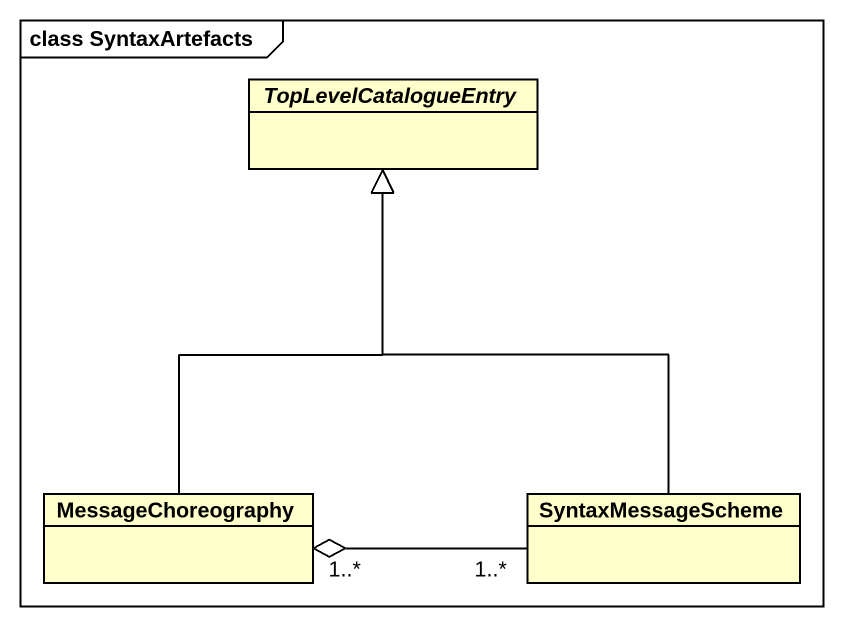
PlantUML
@startuml
mainframe class SyntaxArtefacts
hide circle
hide empty members
abstract class TopLevelCatalogueEntry
class MessageChoreography
class SyntaxMessageScheme
MessageChoreography -up-|> TopLevelCatalogueEntry
MessageChoreography "1..*" o-right- "1..*" SyntaxMessageScheme
SyntaxMessageScheme -up-|> TopLevelCatalogueEntry
@enduml
